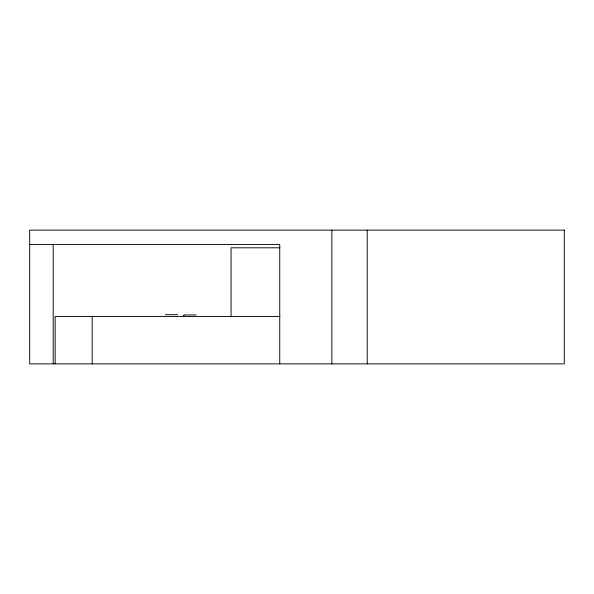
<?xml version="1.0" encoding="UTF-8"?>
<svg xmlns="http://www.w3.org/2000/svg" width="594" height="594" viewBox="0 0 594 594"><rect width="100%" height="100%" fill="white"/><g stroke="black" fill="none" stroke-linecap="round" stroke-linejoin="round"><path stroke-width="0.89" d="M29.7 244.565L279.737 244.565L279.737 363.87M279.96 247.802L231.066 247.802L231.066 316.439M165.407 314.672L177.784 314.672M183.806 314.969L196.176 314.969M183.301 315.555L184.133 315.555M279.96 316.439L55.145 316.439L55.145 363.87M367.226 230.13L367.226 363.87M331.875 230.13L331.875 363.87M92.181 316.439L92.181 363.87M53.2 244.565L53.2 363.87M564.3 230.13L29.7 230.13L29.7 363.87L564.3 363.87L564.3 230.13"/></g></svg>
